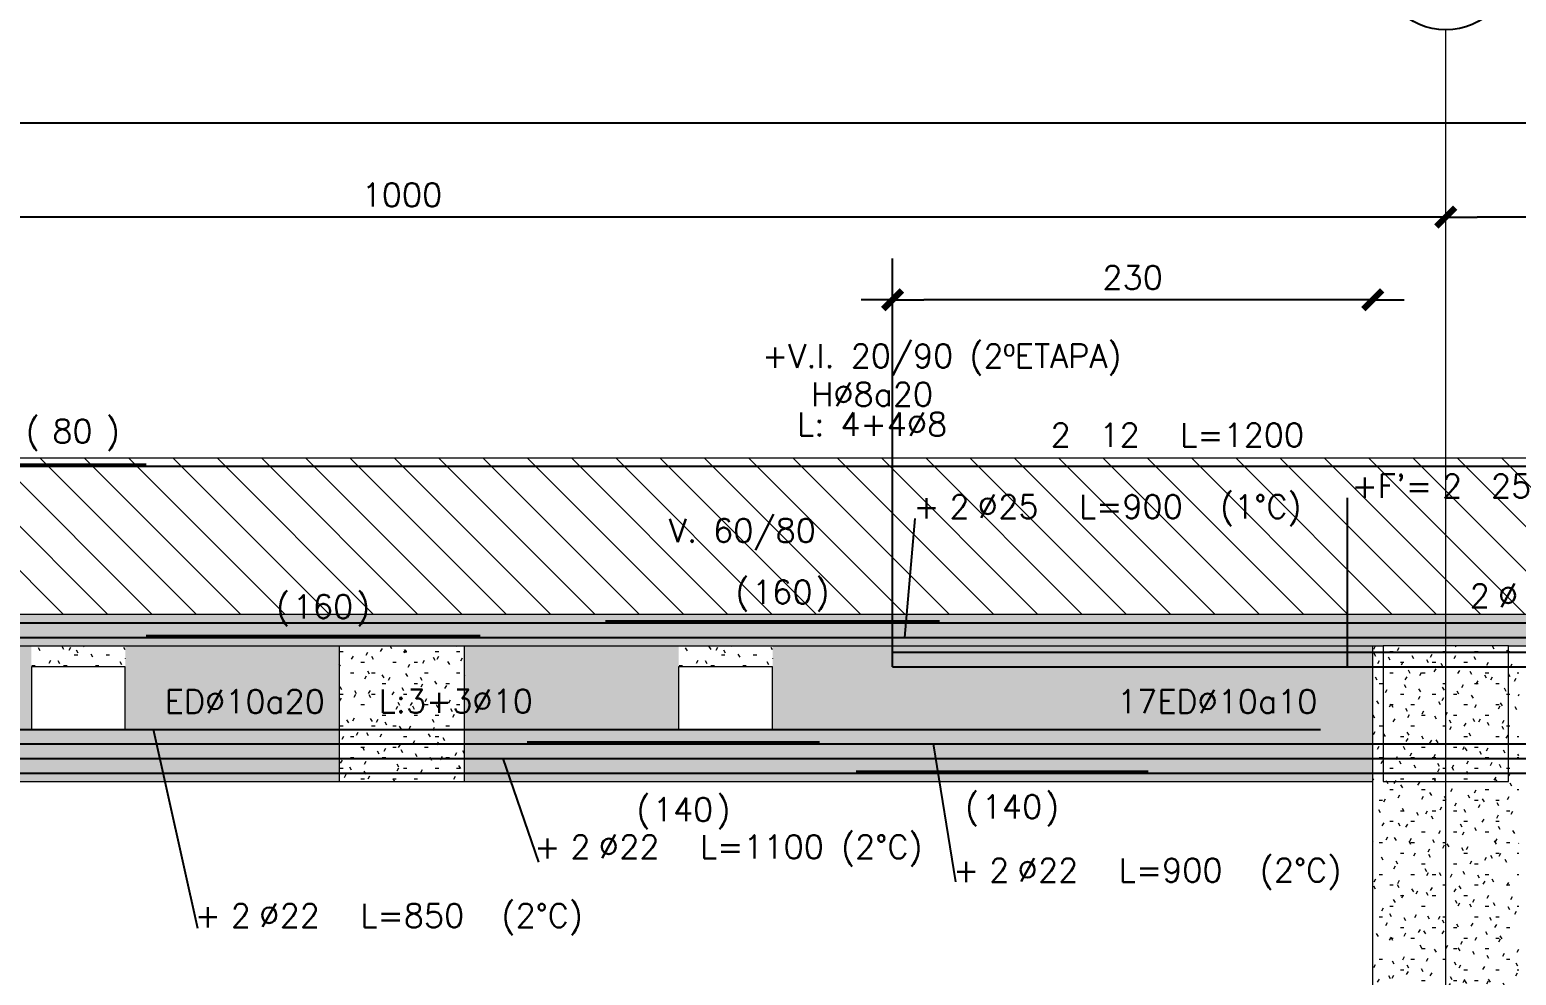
# Model space of a CAD drawing. Extents: x -10459 to 16942, y -13088 to 14608.
# Drawn here: x 3763 to 4475, y 3186 to 3639 of the extents above; entities that cross this region are included whole.
import ezdxf
from ezdxf.enums import TextEntityAlignment as Align

# ---------------------------------------------------------------- set-up
doc = ezdxf.new("R2010")
doc.units = 0
doc.header["$LTSCALE"] = 30
doc.header["$MEASUREMENT"] = 0
doc.linetypes.add("EJE1-1'$0$RLE-PROYECCION", pattern=[0.71438, 0.47625, -0.23813])
doc.layers.get('0').update_dxf_attribs({"linetype": 'CONTINUOUS'})
doc.layers.add("EJE1-1'$0$RLA-ACHURADO", color=30, linetype="EJE1-1'$0$RLE-PROYECCION", lineweight=15, transparency=0.7)
for name, color, linetype, lineweight in [("EJE1-1'$0$RLA-CONTORNO", 30, 'CONTINUOUS', 15), ("EJE1-1'$0$RLA-EJE", 3, 'CONTINUOUS', 25), ("EJE1-1'$0$RLA-EJES", 1, 'CONTINUOUS', 9), ("EJE1-1'$0$RLA-TEXTOS-1", 9, 'CONTINUOUS', 9)]:
    doc.layers.add(name, color=color, linetype=linetype, lineweight=lineweight)
for name, color, linetype in [("EJE1-1'$0$RLA-COTAS1", 2, 'CONTINUOUS'), ("EJE1-1'$0$RLA-FE", 7, 'CONTINUOUS'), ("EJE1-1'$0$RLA-TEXTOS-FE", 9, 'CONTINUOUS')]:
    doc.layers.add(name, color=color, linetype=linetype)
doc.styles.add("EJE1-1'$0$RomanS", font='romans.shx', dxfattribs={"height": 11.25})
doc.dimstyles.new("EJE1-1'$0$ING-50", dxfattribs={"dimscale": 50, "dimtxt": 0.27, "dimasz": 0.3, "dimexe": 0, "dimexo": 0, "dimgap": 0.1, "dimtad": 1, "dimdec": 1, "dimzin": 12, "dimdsep": 46, "dimtxsty": "EJE1-1'$0$RomanS", "dimblk": "EJE1-1'$0$TICK1", "dimblk1": "EJE1-1'$0$TICK1", "dimblk2": "EJE1-1'$0$TICK1", "dimcen": 0.09, "dimclrd": 2, "dimclre": 1, "dimclrt": 3, "dimadec": 0, "dimazin": 0, "dimtfac": 1, "dimtdec": 0, "dimtix": 1, "dimtmove": 2, "dimatfit": 3, "dimldrblk": "EJE1-1'$0$TICK1", "dimfxl": 0, "dimfxlon": 1, "dimtolj": 1, "dimtzin": 0, "dimarcsym": 0})
doc.dimstyles.new("EJE1-1'$0$ING50", dxfattribs={"dimscale": 50, "dimtxt": 0.27, "dimasz": 0.3, "dimexe": 0, "dimexo": 0, "dimgap": 0.1, "dimtad": 1, "dimdec": 1, "dimzin": 12, "dimdsep": 46, "dimtxsty": "EJE1-1'$0$RomanS", "dimblk": "EJE1-1'$0$TICK1", "dimblk1": "EJE1-1'$0$TICK1", "dimblk2": "EJE1-1'$0$TICK1", "dimcen": 0.09, "dimclrd": 2, "dimclre": 1, "dimclrt": 3, "dimadec": 0, "dimazin": 0, "dimtfac": 1, "dimtdec": 0, "dimtix": 1, "dimtmove": 2, "dimatfit": 3, "dimldrblk": "EJE1-1'$0$TICK1", "dimfxl": 0, "dimfxlon": 1, "dimtolj": 1, "dimtzin": 0, "dimarcsym": 0})
pattern_1 = [(0, (-234.281, -2576.79), (20.32, 5.08), [1.676, -13.564, 1.676, -13.564, -81.28]), (0, (-234.281, -2576.79), (20.32, 5.08), [-30.48, 1.676, -28.804, 1.676, -13.564, -35.56]), (0, (-234.281, -2576.79), (20.32, 5.08), [-76.2, 1.676, -8.484, 1.676, -23.724]), (120, (-226.661, -2574.25), (-14.559409, 15.057636), [1.676, -13.564, 1.676, -13.564, -81.28]), (120, (-226.661, -2574.25), (-14.559409, 15.057636), [-30.48, 1.676, -28.804, 1.676, -13.564, -35.56]), (120, (-226.661, -2574.25), (-14.559409, 15.057636), [-76.2, 1.676, -8.484, 1.676, -23.724]), (240, (-224.121, -2564.09), (-5.760591, -20.137636), [1.676, -13.564, 1.676, -13.564, -81.28]), (240, (-224.121, -2564.09), (-5.760591, -20.137636), [-30.48, 1.676, -28.804, 1.676, -13.564, -35.56]), (240, (-224.121, -2564.09), (-5.760591, -20.137636), [-76.2, 1.676, -8.484, 1.676, -23.724])]
pattern_2 = [(315, (-234.281, -2576.79), (10.6066, 10.6066), [])]

# ---------------------------------------------------------------- blocks, each defined once
blk = doc.blocks.new("EJE1-1'$0$Grid - RLE-EJE-192293-EJE 1-1_")
at = {"layer": "EJE1-1'$0$RLA-EJE"}
blk.add_circle((-2348.4, 1495.5), 32.5, dxfattribs=at)
blk = doc.blocks.new("EJE1-1'$0$TICK1")
at = {"color": 2}
for points in [[(0, 0), (-1, 0)], [(0, 0), (1, 0)]]:
    blk.add_lwpolyline(points, dxfattribs=at)
at = {"color": 2, "const_width": 0.2}
blk.add_lwpolyline([(-0.3, -0.3), (0.3, 0.3)], dxfattribs=at)
blk = doc.blocks.new("EJE1-1'$0$DIMBLOCK1-EJE 1-1_")
at = {"layer": "EJE1-1'$0$RLA-COTAS1", "color": 2, "lineweight": -2, "transparency": 16777216}
blk.add_line((2590.48, 1418.31), (-2404.52, 1418.31), dxfattribs=at)
at = {"layer": "EJE1-1'$0$RLA-COTAS1", "color": 2, "lineweight": -2, "transparency": 16777216, "xscale": 15, "yscale": 15, "zscale": 15, "rotation": 180}
blk.add_blockref("EJE1-1'$0$TICK1", (-2419.52, 1418.31), dxfattribs=at)
at = {"layer": "EJE1-1'$0$RLA-COTAS1", "color": 2, "lineweight": -2, "transparency": 16777216, "xscale": 15, "yscale": 15, "zscale": 15}
blk.add_blockref("EJE1-1'$0$TICK1", (2605.48, 1418.31), dxfattribs=at)
at = {"layer": "EJE1-1'$0$RLA-COTAS1", "color": 3, "transparency": 16777216, "insert": (92.98, 1428.94), "char_height": 11.25, "attachment_point": 5, "style": "EJE1-1'$0$RomanS"}
blk.add_mtext('\\A1;5025', dxfattribs=at)
blk = doc.blocks.new("EJE1-1'$0$DIMBLOCK3-EJE 1-1_")
at = {"layer": "EJE1-1'$0$RLA-COTAS1", "color": 2, "lineweight": -2, "transparency": 16777216}
blk.add_line((2090.48, 1373.31), (1620.48, 1373.31), dxfattribs=at)
at = {"layer": "EJE1-1'$0$RLA-COTAS1", "color": 2, "lineweight": -2, "transparency": 16777216, "xscale": 15, "yscale": 15, "zscale": 15, "rotation": 180}
blk.add_blockref("EJE1-1'$0$TICK1", (1605.48, 1373.31), dxfattribs=at)
at = {"layer": "EJE1-1'$0$RLA-COTAS1", "color": 2, "lineweight": -2, "transparency": 16777216, "xscale": 15, "yscale": 15, "zscale": 15}
blk.add_blockref("EJE1-1'$0$TICK1", (2105.48, 1373.31), dxfattribs=at)
at = {"layer": "EJE1-1'$0$RLA-COTAS1", "color": 3, "transparency": 16777216, "insert": (1855.48, 1383.94), "char_height": 11.25, "attachment_point": 5, "style": "EJE1-1'$0$RomanS"}
blk.add_mtext('\\A1;500', dxfattribs=at)
blk = doc.blocks.new("EJE1-1'$0$DIMBLOCK4-EJE 1-1_")
at = {"layer": "EJE1-1'$0$RLA-COTAS1", "color": 2, "lineweight": -2, "transparency": 16777216}
blk.add_line((1590.48, 1373.31), (620.48, 1373.31), dxfattribs=at)
at = {"layer": "EJE1-1'$0$RLA-COTAS1", "color": 2, "lineweight": -2, "transparency": 16777216, "xscale": 15, "yscale": 15, "zscale": 15, "rotation": 180}
blk.add_blockref("EJE1-1'$0$TICK1", (605.48, 1373.31), dxfattribs=at)
at = {"layer": "EJE1-1'$0$RLA-COTAS1", "color": 2, "lineweight": -2, "transparency": 16777216, "xscale": 15, "yscale": 15, "zscale": 15}
blk.add_blockref("EJE1-1'$0$TICK1", (1605.48, 1373.31), dxfattribs=at)
at = {"layer": "EJE1-1'$0$RLA-COTAS1", "color": 3, "transparency": 16777216, "insert": (1105.48, 1383.94), "char_height": 11.25, "attachment_point": 5, "style": "EJE1-1'$0$RomanS"}
blk.add_mtext('\\A1;1000', dxfattribs=at)
blk = doc.blocks.new('*U112')
at = {"layer": "EJE1-1'$0$RLA-FE"}
for p, q in [((0, 0), (1118.21, 0)), ((1118.21, 0), (1168.21, 0)), ((1168.21, 0), (1200, 0)), ((1200, 0), (1200, 0))]:
    blk.add_line(p, q, dxfattribs=at)
at = {"layer": "EJE1-1'$0$RLA-FE", "color": 3, "style": "EJE1-1'$0$RomanS", "flags": 8}
for tag, p in [('F=', (508.44, 9.32)), ('NUM', (522.85, 9.32))]:
    blk.add_attdef(tag, text='', height=11.25, dxfattribs=at).set_placement(p, align=Align.RIGHT)
at = {"layer": "EJE1-1'$0$RLA-FE", "color": 3, "style": "EJE1-1'$0$RomanS"}
for tag, p, flags in [('PHI', (526.74, 9.54), 14), ('DIAM', (536.6, 9.32), 12), ('MINUS', (558.62, 9.32), 13), ('MARK', (572.01, 9.32), 13), ('TEXTO_FE1', (575.31, 9.32), 8), ('TEXTO_FE2', (642.83, 9.34), 8), ('TIPO', (598.8, -75.78), 13), ('NVECES', (584.93, -94.72), 13), ('NUMFE', (588.86, -114.48), 13), ('CAPA', (597.06, -133.6), 13), ('DESPLAZA', (278.34, -151.59), 13), ('ESPACIO', (284.39, -169.95), 13), ('CANT', (298.23, -188.75), 13)]:
    blk.add_attdef(tag, p, '', height=11.25, dxfattribs=dict(at, flags=flags))
blk = doc.blocks.new('*U103')
at = {"layer": "EJE1-1'$0$RLA-FE"}
for p, q in [((0, 0), (1118.21, 0)), ((1118.21, 0), (1168.21, 0)), ((1168.21, 0), (1200, 0)), ((1200, 0), (1200, 0))]:
    blk.add_line(p, q, dxfattribs=at)
at = {"layer": "EJE1-1'$0$RLA-FE", "color": 3, "style": "EJE1-1'$0$RomanS", "flags": 8}
for tag, p in [('F=', (508.44, 36.32)), ('NUM', (522.85, 36.32))]:
    blk.add_attdef(tag, text='', height=11.25, dxfattribs=at).set_placement(p, align=Align.RIGHT)
at = {"layer": "EJE1-1'$0$RLA-FE", "color": 3, "style": "EJE1-1'$0$RomanS"}
for tag, p, flags in [('PHI', (526.74, 36.54), 14), ('DIAM', (536.6, 36.32), 12), ('MINUS', (558.62, 36.32), 13), ('MARK', (572.01, 36.32), 13), ('TEXTO_FE1', (575.31, 36.32), 8), ('TEXTO_FE2', (642.83, 36.34), 8), ('TIPO', (598.8, -75.78), 13), ('NVECES', (584.93, -94.72), 13), ('NUMFE', (588.86, -114.48), 13), ('CAPA', (597.06, -133.6), 13), ('DESPLAZA', (278.34, -151.59), 13), ('ESPACIO', (284.39, -169.95), 13), ('CANT', (298.23, -188.75), 13)]:
    blk.add_attdef(tag, p, '', height=11.25, dxfattribs=dict(at, flags=flags))
blk = doc.blocks.new('*U98')
at = {"layer": "EJE1-1'$0$RLA-FE"}
for p, q in [((0, 0), (1068.21, 0)), ((1068.21, 0), (1118.21, 0)), ((1118.21, 0), (1150, 0)), ((1150, 0), (1150, 0))]:
    blk.add_line(p, q, dxfattribs=at)
at = {"layer": "EJE1-1'$0$RLA-FE", "color": 3, "style": "EJE1-1'$0$RomanS", "flags": 8}
for tag, p in [('F=', (483.44, -19.89)), ('NUM', (497.85, -19.89))]:
    blk.add_attdef(tag, text='', height=11.25, dxfattribs=at).set_placement(p, align=Align.RIGHT)
at = {"layer": "EJE1-1'$0$RLA-FE", "color": 3, "style": "EJE1-1'$0$RomanS"}
for tag, p, flags in [('PHI', (501.74, -19.68), 12), ('DIAM', (511.6, -19.89), 12), ('MINUS', (533.62, -19.89), 13), ('MARK', (547.01, -19.89), 13), ('TEXTO_FE1', (550.31, -19.89), 8), ('TEXTO_FE2', (617.83, -19.88), 8), ('TIPO', (573.8, -57.92), 13), ('NVECES', (559.93, -76.86), 13), ('NUMFE', (563.86, -96.62), 13), ('CAPA', (572.06, -115.74), 13), ('DESPLAZA', (277.18, -134.17), 13), ('ESPACIO', (283.22, -152.53), 13), ('CANT', (297.06, -171.33), 13)]:
    blk.add_attdef(tag, p, '', height=11.25, dxfattribs=dict(at, flags=flags))
blk = doc.blocks.new('*U156')
at = {"layer": "EJE1-1'$0$RLA-FE"}
blk.add_line((0, 0), (1018.21, 0), dxfattribs=at)
at = {"layer": "EJE1-1'$0$RLA-FE", "color": 3, "style": "EJE1-1'$0$RomanS", "flags": 8}
for tag, p in [('F=', (458.44, -47.89)), ('NUM', (472.85, -47.89))]:
    blk.add_attdef(tag, text='', height=11.25, dxfattribs=at).set_placement(p, align=Align.RIGHT)
at = {"layer": "EJE1-1'$0$RLA-FE", "color": 3, "style": "EJE1-1'$0$RomanS"}
for tag, p, flags in [('PHI', (476.74, -47.68), 12), ('DIAM', (486.6, -47.89), 12), ('MINUS', (508.62, -47.89), 13), ('MARK', (522.01, -47.89), 13), ('TEXTO_FE1', (525.31, -47.89), 8), ('TEXTO_FE2', (592.83, -47.88), 8), ('TIPO', (548.8, -57.92), 13), ('NVECES', (534.93, -76.86), 13), ('NUMFE', (538.86, -96.62), 13), ('CAPA', (547.06, -115.74), 13), ('DESPLAZA', (277.18, -134.17), 13), ('ESPACIO', (283.22, -152.53), 13), ('CANT', (297.06, -171.33), 13)]:
    blk.add_attdef(tag, p, '', height=11.25, dxfattribs=dict(at, flags=flags))
blk = doc.blocks.new('*U257')
at = {"layer": "EJE1-1'$0$RLA-FE"}
for q in [(0, 0), (818.21, 0)]:
    blk.add_line((0, 0), q, dxfattribs=at)
at = {"layer": "EJE1-1'$0$RLA-FE", "color": 3, "style": "EJE1-1'$0$RomanS", "flags": 8}
for tag, p in [('F=', (379.99, 57.02)), ('NUM', (394.4, 57.02))]:
    blk.add_attdef(tag, text='', height=11.25, dxfattribs=at).set_placement(p, align=Align.RIGHT)
at = {"layer": "EJE1-1'$0$RLA-FE", "color": 3, "style": "EJE1-1'$0$RomanS"}
for tag, p, flags in [('PHI', (398.29, 57.23), 12), ('DIAM', (408.15, 57.02), 12), ('MINUS', (430.17, 57.02), 13), ('MARK', (443.56, 57.02), 13), ('TEXTO_FE1', (446.86, 57.02), 8), ('TEXTO_FE2', (514.38, 57.03), 8), ('TIPO', (448.8, -57.92), 13), ('NVECES', (434.93, -76.86), 13), ('NUMFE', (438.86, -96.62), 13), ('CAPA', (447.06, -115.74), 13), ('DESPLAZA', (277.18, -134.17), 13), ('ESPACIO', (283.22, -152.53), 13), ('CANT', (297.06, -171.33), 13)]:
    blk.add_attdef(tag, p, '', height=11.25, dxfattribs=dict(at, flags=flags))
blk = doc.blocks.new('*U133')
at = {"layer": "EJE1-1'$0$RLA-FE", "color": 6}
blk.add_line((0, 1), (160, 1), dxfattribs=at)
at = {"layer": "EJE1-1'$0$RLA-FE", "color": 3, "style": "EJE1-1'$0$RomanS", "flags": 8}
for tag, p in [('(', (65.66, 9.14)), (')', (103.99, 9.14)), ('EMP', (84.68, 9.14))]:
    blk.add_attdef(tag, text='', height=11.25, dxfattribs=at).set_placement(p, align=Align.CENTER)
blk = doc.blocks.new('*U147')
at = {"layer": "EJE1-1'$0$RLA-FE"}
for q in [(0, 0), (918.21, 0)]:
    blk.add_line((0, 0), q, dxfattribs=at)
at = {"layer": "EJE1-1'$0$RLA-FE", "color": 3, "style": "EJE1-1'$0$RomanS", "flags": 8}
for tag, p in [('F=', (397.58, -18.3)), ('NUM', (411.99, -18.3))]:
    blk.add_attdef(tag, text='', height=11.25, dxfattribs=at).set_placement(p, align=Align.RIGHT)
at = {"layer": "EJE1-1'$0$RLA-FE", "color": 3, "style": "EJE1-1'$0$RomanS"}
for tag, p, flags in [('PHI', (415.89, -18.08), 12), ('DIAM', (425.74, -18.3), 12), ('MINUS', (447.76, -18.3), 13), ('MARK', (461.15, -18.3), 13), ('TEXTO_FE1', (464.45, -18.3), 8), ('TEXTO_FE2', (531.98, -18.28), 8), ('TIPO', (498.8, -57.92), 13), ('NVECES', (484.93, -76.86), 13), ('NUMFE', (488.86, -96.62), 13), ('CAPA', (497.06, -115.74), 13), ('DESPLAZA', (277.18, -134.17), 13), ('ESPACIO', (283.22, -152.53), 13), ('CANT', (297.06, -171.33), 13)]:
    blk.add_attdef(tag, p, '', height=11.25, dxfattribs=dict(at, flags=flags))
blk = doc.blocks.new('*U146')
at = {"layer": "EJE1-1'$0$RLA-FE", "color": 6}
blk.add_line((0, 1), (140, 1), dxfattribs=at)
at = {"layer": "EJE1-1'$0$RLA-FE", "color": 3, "style": "EJE1-1'$0$RomanS", "flags": 8}
for tag, p in [('(', (55.66, -21.67)), ('EMP', (74.68, -21.67)), (')', (93.99, -21.67))]:
    blk.add_attdef(tag, text='', height=11.25, dxfattribs=at).set_placement(p, align=Align.CENTER)
blk = doc.blocks.new('*U151')
at = {"layer": "EJE1-1'$0$RLA-FE"}
for p, q in [((0, 0), (918.21, 0)), ((918.21, 0), (968.21, 0)), ((968.21, 0), (1000, 0)), ((1000, 0), (1000, 0))]:
    blk.add_line(p, q, dxfattribs=at)
at = {"layer": "EJE1-1'$0$RLA-FE", "color": 3, "style": "EJE1-1'$0$RomanS"}
for tag, p, flags in [('TIPO', (498.8, -57.92), 13), ('PHI', (426.74, -76.34), 12), ('DIAM', (436.6, -76.55), 12), ('MINUS', (458.62, -76.55), 13), ('MARK', (472.01, -76.55), 13), ('TEXTO_FE1', (475.31, -76.55), 8), ('NVECES', (484.93, -76.86), 13), ('TEXTO_FE2', (542.83, -76.53), 8), ('NUMFE', (488.86, -96.62), 13), ('CAPA', (497.06, -115.74), 13), ('DESPLAZA', (277.18, -134.17), 13), ('ESPACIO', (283.22, -152.53), 13), ('CANT', (297.06, -171.33), 13)]:
    blk.add_attdef(tag, p, '', height=11.25, dxfattribs=dict(at, flags=flags))
at = {"layer": "EJE1-1'$0$RLA-FE", "color": 3, "style": "EJE1-1'$0$RomanS", "flags": 8}
for tag, p in [('F=', (408.44, -76.55)), ('NUM', (422.85, -76.55))]:
    blk.add_attdef(tag, text='', height=11.25, dxfattribs=at).set_placement(p, align=Align.RIGHT)
blk = doc.blocks.new('*U152')
at = {"layer": "EJE1-1'$0$RLA-FE"}
for q in [(0, 0), (818.21, 0)]:
    blk.add_line((0, 0), q, dxfattribs=at)
at = {"layer": "EJE1-1'$0$RLA-FE", "color": 3, "style": "EJE1-1'$0$RomanS"}
for tag, p, flags in [('TIPO', (448.8, -57.92), 13), ('PHI', (234.84, -65.9), 12), ('DIAM', (244.7, -66.11), 12), ('MINUS', (266.72, -66.11), 13), ('MARK', (280.11, -66.11), 13), ('TEXTO_FE1', (283.41, -66.11), 8), ('TEXTO_FE2', (350.93, -66.09), 8), ('NVECES', (434.93, -76.86), 13), ('NUMFE', (438.86, -96.62), 13), ('CAPA', (447.06, -115.74), 13), ('DESPLAZA', (277.18, -134.17), 13), ('ESPACIO', (283.22, -152.53), 13), ('CANT', (297.06, -171.33), 13)]:
    blk.add_attdef(tag, p, '', height=11.25, dxfattribs=dict(at, flags=flags))
at = {"layer": "EJE1-1'$0$RLA-FE", "color": 3, "style": "EJE1-1'$0$RomanS", "flags": 8}
for tag, p in [('F=', (216.54, -66.11)), ('NUM', (230.95, -66.11))]:
    blk.add_attdef(tag, text='', height=11.25, dxfattribs=at).set_placement(p, align=Align.RIGHT)
blk = doc.blocks.new('*U150')
at = {"layer": "EJE1-1'$0$RLA-FE", "color": 6}
blk.add_line((0, 1), (140, 1), dxfattribs=at)
at = {"layer": "EJE1-1'$0$RLA-FE", "color": 3, "style": "EJE1-1'$0$RomanS", "flags": 8}
for tag, p in [('(', (55.66, -37.04)), ('EMP', (74.68, -37.04)), (')', (93.99, -37.04))]:
    blk.add_attdef(tag, text='', height=11.25, dxfattribs=at).set_placement(p, align=Align.CENTER)
blk = doc.blocks.new('*U185')
at = {"layer": "EJE1-1'$0$RLA-FE"}
for p, q in [((0, 0), (768.21, 0)), ((768.21, 0), (818.21, 0)), ((818.21, 0), (850, 0)), ((850, 0), (850, 0))]:
    blk.add_line(p, q, dxfattribs=at)
at = {"layer": "EJE1-1'$0$RLA-FE", "color": 3, "style": "EJE1-1'$0$RomanS"}
for tag, p, flags in [('TIPO', (423.8, -57.92), 13), ('NVECES', (409.93, -76.86), 13), ('PHI', (341.6, -94.62), 12), ('DIAM', (351.45, -94.83), 12), ('MINUS', (373.47, -94.83), 13), ('MARK', (386.86, -94.83), 13), ('TEXTO_FE1', (390.16, -94.83), 8), ('NUMFE', (413.86, -96.62), 13), ('TEXTO_FE2', (457.69, -94.81), 8), ('CAPA', (422.06, -115.74), 13), ('DESPLAZA', (277.18, -134.17), 13), ('ESPACIO', (283.22, -152.53), 13), ('CANT', (297.06, -171.33), 13)]:
    blk.add_attdef(tag, p, '', height=11.25, dxfattribs=dict(at, flags=flags))
at = {"layer": "EJE1-1'$0$RLA-FE", "color": 3, "style": "EJE1-1'$0$RomanS", "flags": 8}
for tag, p in [('F=', (323.29, -94.83)), ('NUM', (337.7, -94.83))]:
    blk.add_attdef(tag, text='', height=11.25, dxfattribs=at).set_placement(p, align=Align.RIGHT)
blk = doc.blocks.new('*U258')
at = {"layer": "EJE1-1'$0$RLA-FE"}
for q in [(0, 0), (1118.21, 0)]:
    blk.add_line((0, 0), q, dxfattribs=at)
at = {"layer": "EJE1-1'$0$RLA-FE", "color": 3, "style": "EJE1-1'$0$RomanS", "flags": 8}
for tag, p in [('F=', (409.2, 7.32)), ('NUM', (423.61, 7.32))]:
    blk.add_attdef(tag, text='', height=11.25, dxfattribs=at).set_placement(p, align=Align.RIGHT)
at = {"layer": "EJE1-1'$0$RLA-FE", "color": 3, "style": "EJE1-1'$0$RomanS"}
for tag, p, flags in [('PHI', (427.51, 7.54), 12), ('DIAM', (437.36, 7.32), 12), ('MINUS', (459.38, 7.32), 13), ('MARK', (472.77, 7.32), 13), ('TEXTO_FE1', (476.07, 7.32), 8), ('TEXTO_FE2', (543.6, 7.34), 8), ('TIPO', (598.8, -57.92), 13), ('NVECES', (584.93, -76.86), 13), ('NUMFE', (588.86, -96.62), 13), ('CAPA', (597.06, -115.74), 13), ('DESPLAZA', (277.18, -134.17), 13), ('ESPACIO', (283.22, -152.53), 13), ('CANT', (297.06, -171.33), 13)]:
    blk.add_attdef(tag, p, '', height=11.25, dxfattribs=dict(at, flags=flags))
blk = doc.blocks.new('*U172')
at = {"layer": "EJE1-1'$0$RLA-FE"}
for q in [(0, 0), (1068.21, 0)]:
    blk.add_line((0, 0), q, dxfattribs=at)
at = {"layer": "EJE1-1'$0$RLA-FE", "color": 3, "style": "EJE1-1'$0$RomanS", "flags": 8}
for tag, p in [('F=', (483.44, 42.35)), ('NUM', (497.85, 42.35))]:
    blk.add_attdef(tag, text='', height=11.25, dxfattribs=at).set_placement(p, align=Align.RIGHT)
at = {"layer": "EJE1-1'$0$RLA-FE", "color": 3, "style": "EJE1-1'$0$RomanS"}
for tag, p, flags in [('PHI', (501.74, 42.56), 14), ('DIAM', (511.6, 42.35), 12), ('MINUS', (533.62, 42.35), 13), ('MARK', (547.01, 42.35), 13), ('TEXTO_FE1', (550.31, 42.35), 8), ('TEXTO_FE2', (617.83, 42.36), 8), ('TIPO', (573.8, -75.78), 13), ('NVECES', (559.93, -94.72), 13), ('NUMFE', (563.86, -114.48), 13), ('CAPA', (572.06, -133.6), 13), ('DESPLAZA', (278.34, -151.59), 13), ('ESPACIO', (284.39, -169.95), 13), ('CANT', (298.23, -188.75), 13)]:
    blk.add_attdef(tag, p, '', height=11.25, dxfattribs=dict(at, flags=flags))
blk = doc.blocks.new('*D179')
at = {"layer": "EJE1-1'$0$RLA-FE", "color": 2, "lineweight": -2, "transparency": 16777216}
blk.add_line((1555.48, 1333.73), (1355.48, 1333.73), dxfattribs=at)
at = {"layer": "EJE1-1'$0$RLA-FE", "color": 2, "lineweight": -2, "transparency": 16777216, "xscale": 15, "yscale": 15, "zscale": 15, "rotation": 180}
blk.add_blockref("EJE1-1'$0$TICK1", (1340.48, 1333.73), dxfattribs=at)
at = {"layer": "EJE1-1'$0$RLA-FE", "color": 2, "lineweight": -2, "transparency": 16777216, "xscale": 15, "yscale": 15, "zscale": 15}
blk.add_blockref("EJE1-1'$0$TICK1", (1570.48, 1333.73), dxfattribs=at)
at = {"layer": "EJE1-1'$0$RLA-FE", "color": 3, "transparency": 16777216, "insert": (1455.48, 1344.36), "char_height": 11.25, "attachment_point": 5, "style": "EJE1-1'$0$RomanS"}
blk.add_mtext('\\A1;230', dxfattribs=at)
blk = doc.blocks.new('*U175')
at = {"layer": "EJE1-1'$0$RLA-FE"}
for p, q in [((0, 0), (0, 0)), ((0, 0), (618.21, 0)), ((618.21, 0), (668.21, 0)), ((668.21, 0), (700, 0)), ((700, 0), (700, 0))]:
    blk.add_line(p, q, dxfattribs=at)
at = {"layer": "EJE1-1'$0$RLA-FE", "color": 3, "style": "EJE1-1'$0$RomanS", "flags": 8}
for tag, p in [('F=', (258.44, 80.91)), ('NUM', (272.85, 80.91))]:
    blk.add_attdef(tag, text='', height=11.25, dxfattribs=at).set_placement(p, align=Align.RIGHT)
at = {"layer": "EJE1-1'$0$RLA-FE", "color": 3, "style": "EJE1-1'$0$RomanS"}
for tag, p, flags in [('PHI', (276.74, 81.12), 14), ('DIAM', (286.6, 80.91), 12), ('MINUS', (308.62, 80.91), 13), ('MARK', (322.01, 80.91), 13), ('TEXTO_FE1', (325.31, 80.91), 8), ('TEXTO_FE2', (392.83, 80.93), 8), ('TIPO', (348.8, -75.78), 13), ('NVECES', (334.93, -94.72), 13), ('NUMFE', (338.86, -114.48), 13), ('CAPA', (347.06, -133.6), 13), ('DESPLAZA', (278.34, -151.59), 13), ('ESPACIO', (284.39, -169.95), 13), ('CANT', (298.23, -188.75), 13)]:
    blk.add_attdef(tag, p, '', height=11.25, dxfattribs=dict(at, flags=flags))
blk = doc.blocks.new('*U289')
at = {"layer": "EJE1-1'$0$RLA-FE"}
for p, q in [((1118.21, 0), (1168.21, 0)), ((1168.21, 0), (1200, 0)), ((1200, 0), (1200, 0))]:
    blk.add_line(p, q, dxfattribs=at)
at = {"layer": "EJE1-1'$0$RLA-FE", "color": 3, "style": "EJE1-1'$0$RomanS", "flags": 8}
for tag, p in [('F=', (523.66, 9.32)), ('NUM', (538.07, 9.32))]:
    blk.add_attdef(tag, text='', height=11.25, dxfattribs=at).set_placement(p, align=Align.RIGHT)
at = {"layer": "EJE1-1'$0$RLA-FE", "color": 3, "style": "EJE1-1'$0$RomanS"}
for tag, p, flags in [('PHI', (541.97, 9.54), 14), ('DIAM', (551.82, 9.32), 12), ('MINUS', (573.84, 9.32), 13), ('MARK', (587.23, 9.32), 13), ('TEXTO_FE1', (590.53, 9.32), 8), ('TEXTO_FE2', (658.06, 9.34), 8), ('TIPO', (598.8, -75.78), 13), ('NVECES', (584.93, -94.72), 13), ('NUMFE', (588.86, -114.48), 13), ('CAPA', (597.06, -133.6), 13), ('DESPLAZA', (278.34, -151.59), 13), ('ESPACIO', (284.39, -169.95), 13), ('CANT', (298.23, -188.75), 13)]:
    blk.add_attdef(tag, p, '', height=11.25, dxfattribs=dict(at, flags=flags))
blk = doc.blocks.new('*U262')
at = {"layer": "EJE1-1'$0$RLA-FE", "color": 6}
blk.add_line((0, 1), (80, 1), dxfattribs=at)
at = {"layer": "EJE1-1'$0$RLA-FE", "color": 3, "style": "EJE1-1'$0$RomanS", "flags": 8}
for tag, p in [('(', (25.66, 11.14)), ('EMP', (44.68, 11.14)), (')', (63.99, 11.14))]:
    blk.add_attdef(tag, text='', height=11.25, dxfattribs=at).set_placement(p, align=Align.CENTER)
blk = doc.blocks.new("EJE1-1'")
at = {"layer": "EJE1-1'$0$RLA-ACHURADO"}
h = blk.add_hatch(dxfattribs=at)
h.set_pattern_fill('RLE-N_E__2_ETAPA', color=256, style=0, pattern_type=2)
h.set_pattern_definition(pattern_2)
h.paths.add_polyline_path([(1116.481, 1183), (1116.481, 1258), (576.481, 1258), (576.481, 1183)], flags=0)
h = blk.add_hatch(dxfattribs=at)
h.set_pattern_fill('RLE-N_E__2_ETAPA', color=256, style=0, pattern_type=2)
h.set_pattern_definition(pattern_2)
h.paths.add_polyline_path([(1616.481, 1183), (1616.481, 1258), (1116.481, 1258), (1116.481, 1183), (1430.33, 1183)], flags=0)
h = blk.add_hatch(dxfattribs=at)
h.set_pattern_fill('RLE-N_E__2_ETAPA', color=256, style=0, pattern_type=2)
h.set_pattern_definition(pattern_2)
h.paths.add_polyline_path([(1616.481, 1183), (2105.481, 1183), (2105.481, 1258), (1616.481, 1258), (1616.481, 1193.01)], flags=0)
h = blk.add_hatch(dxfattribs=at)
h.set_pattern_fill('SAND - DENSE', color=256, style=0, pattern_type=2)
h.set_pattern_definition(pattern_1)
h.paths.add_polyline_path([(2135.481, 1168), (2135.481, 1183), (-2429.52, 1183), (-2429.52, 1168), (2119.733, 1168)], flags=0)
h = blk.add_hatch(dxfattribs=at)
h.set_pattern_fill('SAND - DENSE', color=256, style=0, pattern_type=2)
h.set_pattern_definition(pattern_1)
h.paths.add_polyline_path([(927.981, 1128), (927.981, 1168), (640.481, 1168), (640.481, 1103), (1075.481, 1103), (1075.481, 1168), (972.981, 1168), (972.981, 1128)])
h.paths.add_polyline_path([(1237.981, 1128), (1237.981, 1168), (1135.481, 1168), (1135.481, 1103), (1570.481, 1103), (1570.481, 1168), (1282.981, 1168), (1282.981, 1128)])
h = blk.add_hatch(dxfattribs=at)
h.set_pattern_fill('SAND - DENSE', color=256, style=0, pattern_type=2)
h.set_pattern_definition([(0, (-381.781, -1333.79), (20.32, 5.08), [1.676, -13.564, 1.676, -13.564, -81.28]), (0, (-381.781, -1333.79), (20.32, 5.08), [-30.48, 1.676, -28.804, 1.676, -13.564, -35.56]), (0, (-381.781, -1333.79), (20.32, 5.08), [-76.2, 1.676, -8.484, 1.676, -23.724]), (120, (-374.161, -1331.25), (-14.559409, 15.057636), [1.676, -13.564, 1.676, -13.564, -81.28]), (120, (-374.161, -1331.25), (-14.559409, 15.057636), [-30.48, 1.676, -28.804, 1.676, -13.564, -35.56]), (120, (-374.161, -1331.25), (-14.559409, 15.057636), [-76.2, 1.676, -8.484, 1.676, -23.724]), (240, (-371.621, -1321.09), (-5.760591, -20.137636), [1.676, -13.564, 1.676, -13.564, -81.28]), (240, (-371.621, -1321.09), (-5.760591, -20.137636), [-30.48, 1.676, -28.804, 1.676, -13.564, -35.56]), (240, (-371.621, -1321.09), (-5.760591, -20.137636), [-76.2, 1.676, -8.484, 1.676, -23.724])])
h.paths.add_polyline_path([(972.981, 1158), (972.981, 1168), (927.981, 1168), (927.981, 1158)])
h = blk.add_hatch(dxfattribs=at)
h.set_pattern_fill('SAND - DENSE', color=256, style=0, pattern_type=2)
h.set_pattern_definition(pattern_1)
h.paths.add_polyline_path([(1135.481, 1103), (1135.481, 1168), (1075.481, 1168), (1075.481, 1103)], flags=0)
h = blk.add_hatch(dxfattribs=at)
h.set_pattern_fill('SAND - DENSE', color=256, style=0, pattern_type=2)
h.set_pattern_definition([(0, (-71.781, -1333.79), (20.32, 5.08), [1.676, -13.564, 1.676, -13.564, -81.28]), (0, (-71.781, -1333.79), (20.32, 5.08), [-30.48, 1.676, -28.804, 1.676, -13.564, -35.56]), (0, (-71.781, -1333.79), (20.32, 5.08), [-76.2, 1.676, -8.484, 1.676, -23.724]), (120, (-64.161, -1331.25), (-14.559409, 15.057636), [1.676, -13.564, 1.676, -13.564, -81.28]), (120, (-64.161, -1331.25), (-14.559409, 15.057636), [-30.48, 1.676, -28.804, 1.676, -13.564, -35.56]), (120, (-64.161, -1331.25), (-14.559409, 15.057636), [-76.2, 1.676, -8.484, 1.676, -23.724]), (240, (-61.621, -1321.09), (-5.760591, -20.137636), [1.676, -13.564, 1.676, -13.564, -81.28]), (240, (-61.621, -1321.09), (-5.760591, -20.137636), [-30.48, 1.676, -28.804, 1.676, -13.564, -35.56]), (240, (-61.621, -1321.09), (-5.760591, -20.137636), [-76.2, 1.676, -8.484, 1.676, -23.724])])
h.paths.add_polyline_path([(1282.981, 1158), (1282.981, 1168), (1237.981, 1168), (1237.981, 1158)])
h = blk.add_hatch(dxfattribs=at)
h.set_pattern_fill('SAND - DENSE', color=256, style=0, pattern_type=2)
h.set_pattern_definition(pattern_1)
h.paths.add_polyline_path([(1640.481, 787), (1640.481, 1168), (1635.481, 1168), (1635.481, 1103), (1575.481, 1103), (1575.481, 1168), (1570.481, 1168), (1570.481, 787), (1635.481, 787)], flags=0)
h = blk.add_hatch(dxfattribs=at)
h.set_pattern_fill('SAND - DENSE', color=256, style=0, pattern_type=2)
h.set_pattern_definition(pattern_1)
h.paths.add_polyline_path([(1635.481, 1103), (1635.481, 1168), (1575.481, 1168), (1575.481, 1103)], flags=0)
at = {"layer": "EJE1-1'$0$RLA-CONTORNO"}
for p, q in [((576.481, 1258), (1116.481, 1258)), ((1116.481, 1258), (1616.481, 1258)), ((1616.481, 1258), (2105.481, 1258)), ((2570.481, 1183), (-2409.519, 1183)), ((635.481, 1168), (1075.481, 1168)), ((1075.481, 1168), (1075.481, 1103)), ((1075.486, 1168), (1135.476, 1168)), ((1135.481, 1168), (1575.481, 1168)), ((1135.481, 1103), (1135.481, 1168)), ((1570.481, 787), (1570.481, 1168)), ((1575.481, 1168), (1575.481, 1103)), ((1635.476, 1168), (1575.486, 1168)), ((1635.481, 1168), (2075.481, 1168)), ((1635.481, 1103), (1635.481, 1168)), ((640.481, 1103), (1075.481, 1103)), ((1075.481, 1103), (1135.481, 1103)), ((1135.481, 1103), (1570.481, 1103)), ((1575.481, 1103), (1635.481, 1103))]:
    blk.add_line(p, q, dxfattribs=at)
for points in [[(927.981, 1128), (972.981, 1128), (972.981, 1158), (927.981, 1158)], [(1237.981, 1128), (1282.981, 1128), (1282.981, 1158), (1237.981, 1158)]]:
    blk.add_lwpolyline(points, close=True, dxfattribs=at)
at = {"layer": "EJE1-1'$0$RLA-EJES"}
blk.add_line((1605.481, -651.36), (1605.481, 1463), dxfattribs=at)
at = {"layer": "EJE1-1'$0$RLA-FE", "color": 1}
for p, q in [((1340.481, 1158), (1340.481, 1353.482)), ((1340.481, 1168), (1340.481, 1213))]:
    blk.add_line(p, q, dxfattribs=at)
at = {"layer": "EJE1-1'$0$RLA-FE", "color": 2}
for p, q in [((1558.207, 1238.91), (1558.207, 1158)), ((1351.183, 1229.016), (1346.191, 1172)), ((1007.738, 1032.651), (986.528, 1128)), ((1370.724, 1054.929), (1360.035, 1121)), ((1170.984, 1064.379), (1153.969, 1114))]:
    blk.add_line(p, q, dxfattribs=at)
at = {"layer": "EJE1-1'$0$RLA-EJE"}
blk.add_blockref("EJE1-1'$0$Grid - RLE-EJE-192293-EJE 1-1_", (3953.877, 0), dxfattribs=at)
at = {"layer": "EJE1-1'$0$RLA-FE"}
for name, p in [('*U289', (-217.019, 1254)), ('*U103', (-57.019, 1172)), ('*U172', (1340.481, 1165)), ('*U112', (162.981, 1179)), ('*U151', (305.481, 1121)), ('*U98', (312.98, 1107)), ('*U147', (1322.98, 1107))]:
    blk.add_blockref(name, p, dxfattribs=at)
ref = blk.add_blockref('*U262', (902.981, 1254), dxfattribs=at)
ref.add_attrib('EMP', '80', dxfattribs={"color": 3, "height": 11.25, "style": "EJE1-1'$0$RomanS"}).set_placement((947.663, 1265.143), align=Align.CENTER)
ref.add_attrib('(', '(', dxfattribs={"color": 3, "height": 11.25, "style": "EJE1-1'$0$RomanS"}).set_placement((928.637, 1265.143), align=Align.CENTER)
ref.add_attrib(')', ')', dxfattribs={"color": 3, "height": 11.25, "style": "EJE1-1'$0$RomanS"}).set_placement((966.976, 1265.143), align=Align.CENTER)
ref = blk.add_blockref('*U112', (902.981, 1254), dxfattribs=at)
ref.add_attrib('DIAM', '12', (1439.581, 1263.324), dxfattribs={"color": 3, "height": 11.25, "style": "EJE1-1'$0$RomanS"})
ref.add_attrib('NUM', '2', dxfattribs={"color": 3, "height": 11.25, "style": "EJE1-1'$0$RomanS"}).set_placement((1425.83, 1263.324), align=Align.RIGHT)
ref.add_attrib('TEXTO_FE1', 'L=1200', (1478.292, 1263.324), dxfattribs={"color": 3, "height": 11.25, "style": "EJE1-1'$0$RomanS"})
ref = blk.add_blockref('*U175', (1340.481, 1158), dxfattribs=at)
ref.add_attrib('DIAM', '25', (1627.081, 1238.91), dxfattribs={"color": 3, "height": 11.25, "style": "EJE1-1'$0$RomanS"})
ref.add_attrib('NUM', '2', dxfattribs={"color": 3, "height": 11.25, "style": "EJE1-1'$0$RomanS"}).set_placement((1613.33, 1238.91), align=Align.RIGHT)
ref.add_attrib('TEXTO_FE1', 'L=700', (1665.792, 1238.91), dxfattribs={"color": 3, "height": 11.25, "style": "EJE1-1'$0$RomanS"})
ref.add_attrib('TEXTO_FE2', '(2°C)', (1733.314, 1238.928), dxfattribs={"color": 3, "height": 11.25, "style": "EJE1-1'$0$RomanS"})
ref.add_attrib('F=', "+F'=", dxfattribs={"color": 3, "height": 11.25, "style": "EJE1-1'$0$RomanS"}).set_placement((1598.921, 1238.91), align=Align.RIGHT)
ref = blk.add_blockref('*U257', (982.981, 1172), dxfattribs=at)
ref.add_attrib('DIAM', '25', (1391.129, 1229.016), dxfattribs={"color": 3, "height": 11.25, "style": "EJE1-1'$0$RomanS"})
ref.add_attrib('NUM', '2', dxfattribs={"color": 3, "height": 11.25, "style": "EJE1-1'$0$RomanS"}).set_placement((1377.378, 1229.016), align=Align.RIGHT)
ref.add_attrib('TEXTO_FE1', 'L=900', (1429.84, 1229.016), dxfattribs={"color": 3, "height": 11.25, "style": "EJE1-1'$0$RomanS"})
ref.add_attrib('TEXTO_FE2', '(1°C)', (1497.362, 1229.034), dxfattribs={"color": 3, "height": 11.25, "style": "EJE1-1'$0$RomanS"})
ref.add_attrib('PHI', '%%C', (1381.273, 1229.23), dxfattribs={"color": 3, "height": 11.25, "style": "EJE1-1'$0$RomanS"})
ref.add_attrib('F=', '+', dxfattribs={"color": 3, "height": 11.25, "style": "EJE1-1'$0$RomanS"}).set_placement((1362.969, 1229.016), align=Align.RIGHT)
ref = blk.add_blockref('*U133', (1202.981, 1179), dxfattribs=at)
ref.add_attrib('EMP', '160', dxfattribs={"color": 3, "height": 11.25, "style": "EJE1-1'$0$RomanS"}).set_placement((1287.663, 1188.143), align=Align.CENTER)
ref.add_attrib('(', '(', dxfattribs={"color": 3, "height": 11.25, "style": "EJE1-1'$0$RomanS"}).set_placement((1268.637, 1188.143), align=Align.CENTER)
ref.add_attrib(')', ')', dxfattribs={"color": 3, "height": 11.25, "style": "EJE1-1'$0$RomanS"}).set_placement((1306.976, 1188.143), align=Align.CENTER)
ref = blk.add_blockref('*U258', (1202.981, 1179), dxfattribs=at)
ref.add_attrib('NUM', '2', dxfattribs={"color": 3, "height": 11.25, "style": "EJE1-1'$0$RomanS"}).set_placement((1626.593, 1186.324), align=Align.RIGHT)
ref.add_attrib('PHI', '%%C', (1630.489, 1186.538), dxfattribs={"color": 3, "height": 11.25, "style": "EJE1-1'$0$RomanS"})
ref = blk.add_blockref('*U133', (982.981, 1172), dxfattribs=at)
ref.add_attrib('EMP', '160', dxfattribs={"color": 3, "height": 11.25, "style": "EJE1-1'$0$RomanS"}).set_placement((1067.663, 1181.143), align=Align.CENTER)
ref.add_attrib('(', '(', dxfattribs={"color": 3, "height": 11.25, "style": "EJE1-1'$0$RomanS"}).set_placement((1048.637, 1181.143), align=Align.CENTER)
ref.add_attrib(')', ')', dxfattribs={"color": 3, "height": 11.25, "style": "EJE1-1'$0$RomanS"}).set_placement((1086.976, 1181.143), align=Align.CENTER)
ref = blk.add_blockref('*U185', (695.481, 1128), dxfattribs=at)
ref.add_attrib('DIAM', '22', (1046.934, 1033.17), dxfattribs={"color": 3, "height": 11.25, "style": "EJE1-1'$0$RomanS"})
ref.add_attrib('NUM', '2', dxfattribs={"color": 3, "height": 11.25, "style": "EJE1-1'$0$RomanS"}).set_placement((1033.182, 1033.17), align=Align.RIGHT)
ref.add_attrib('TEXTO_FE1', 'L=850', (1085.645, 1033.17), dxfattribs={"color": 3, "height": 11.25, "style": "EJE1-1'$0$RomanS"})
ref.add_attrib('TEXTO_FE2', '(2°C)', (1153.167, 1033.187), dxfattribs={"color": 3, "height": 11.25, "style": "EJE1-1'$0$RomanS"})
ref.add_attrib('PHI', '%%C', (1037.078, 1033.384), dxfattribs={"color": 3, "height": 11.25, "style": "EJE1-1'$0$RomanS"})
ref.add_attrib('F=', '+', dxfattribs={"color": 3, "height": 11.25, "style": "EJE1-1'$0$RomanS"}).set_placement((1018.774, 1033.17), align=Align.RIGHT)
ref = blk.add_blockref('*U150', (1165.481, 1121), dxfattribs=at)
ref.add_attrib('EMP', '140', dxfattribs={"color": 3, "height": 11.25, "style": "EJE1-1'$0$RomanS"}).set_placement((1240.163, 1083.962), align=Align.CENTER)
ref.add_attrib('(', '(', dxfattribs={"color": 3, "height": 11.25, "style": "EJE1-1'$0$RomanS"}).set_placement((1221.137, 1083.962), align=Align.CENTER)
ref.add_attrib(')', ')', dxfattribs={"color": 3, "height": 11.25, "style": "EJE1-1'$0$RomanS"}).set_placement((1259.476, 1083.962), align=Align.CENTER)
ref = blk.add_blockref('*U152', (1165.481, 1121), dxfattribs=at)
ref.add_attrib('DIAM', '22', (1410.181, 1054.888), dxfattribs={"color": 3, "height": 11.25, "style": "EJE1-1'$0$RomanS"})
ref.add_attrib('NUM', '2', dxfattribs={"color": 3, "height": 11.25, "style": "EJE1-1'$0$RomanS"}).set_placement((1396.429, 1054.888), align=Align.RIGHT)
ref.add_attrib('TEXTO_FE1', 'L=900', (1448.892, 1054.888), dxfattribs={"color": 3, "height": 11.25, "style": "EJE1-1'$0$RomanS"})
ref.add_attrib('TEXTO_FE2', '(2°C)', (1516.414, 1054.906), dxfattribs={"color": 3, "height": 11.25, "style": "EJE1-1'$0$RomanS"})
ref.add_attrib('PHI', '%%C', (1400.325, 1055.102), dxfattribs={"color": 3, "height": 11.25, "style": "EJE1-1'$0$RomanS"})
ref.add_attrib('F=', '+', dxfattribs={"color": 3, "height": 11.25, "style": "EJE1-1'$0$RomanS"}).set_placement((1382.021, 1054.888), align=Align.RIGHT)
ref = blk.add_blockref('*U156', (722.981, 1114), dxfattribs=at)
ref.add_attrib('DIAM', '22', (1209.581, 1066.105), dxfattribs={"color": 3, "height": 11.25, "style": "EJE1-1'$0$RomanS"})
ref.add_attrib('NUM', '2', dxfattribs={"color": 3, "height": 11.25, "style": "EJE1-1'$0$RomanS"}).set_placement((1195.83, 1066.105), align=Align.RIGHT)
ref.add_attrib('TEXTO_FE1', 'L=1100', (1248.292, 1066.105), dxfattribs={"color": 3, "height": 11.25, "style": "EJE1-1'$0$RomanS"})
ref.add_attrib('TEXTO_FE2', '(2°C)', (1315.814, 1066.123), dxfattribs={"color": 3, "height": 11.25, "style": "EJE1-1'$0$RomanS"})
ref.add_attrib('PHI', '%%C', (1199.725, 1066.319), dxfattribs={"color": 3, "height": 11.25, "style": "EJE1-1'$0$RomanS"})
ref.add_attrib('F=', '+', dxfattribs={"color": 3, "height": 11.25, "style": "EJE1-1'$0$RomanS"}).set_placement((1181.421, 1066.105), align=Align.RIGHT)
ref = blk.add_blockref('*U146', (1322.98, 1107), dxfattribs=at)
ref.add_attrib('EMP', '140', dxfattribs={"color": 3, "height": 11.25, "style": "EJE1-1'$0$RomanS"}).set_placement((1397.662, 1085.334), align=Align.CENTER)
ref.add_attrib('(', '(', dxfattribs={"color": 3, "height": 11.25, "style": "EJE1-1'$0$RomanS"}).set_placement((1378.637, 1085.334), align=Align.CENTER)
ref.add_attrib(')', ')', dxfattribs={"color": 3, "height": 11.25, "style": "EJE1-1'$0$RomanS"}).set_placement((1416.975, 1085.334), align=Align.CENTER)
at = {"layer": "EJE1-1'$0$RLA-TEXTOS-1", "char_height": 11.25, "attachment_point": 5, "line_spacing_factor": 0.941778, "style": "EJE1-1'$0$RomanS"}
for s, insert, width in [('+V.I. 20/90 (2ºETAPA)', (1364.081, 1304.927), 208.8964), ('V. 60/80', (1268.544, 1221.367), 77.89617)]:
    blk.add_mtext(s, dxfattribs=dict(at, insert=insert, width=width))
at = {"layer": "EJE1-1'$0$RLA-TEXTOS-FE", "color": 9, "style": "EJE1-1'$0$RomanS"}
for s, p in [('H%%C8a20', (1330.724, 1282.815)), ('L: 4+4%%C8', (1330.724, 1268.48)), ('ED%%C10a20', (1030.227, 1135.725)), ('L:3+3%%C10', (1131.277, 1135.872)), ('17ED%%C10a10', (1495.991, 1135.725))]:
    blk.add_text(s, height=11.25, dxfattribs=at).set_placement(p, align=Align.CENTER)
at = {"layer": "EJE1-1'$0$RLA-COTAS1"}
for base, p1, p2, picture, middle in [((-2419.52, 1418.314), (2605.481, 1413.314), (-2419.52, 1413.314), "EJE1-1'$0$DIMBLOCK1-EJE 1-1_", (92.98, 1428.939)), ((605.481, 1373.314), (1605.481, 1368.314), (605.481, 1368.314), "EJE1-1'$0$DIMBLOCK4-EJE 1-1_", (1105.481, 1383.939)), ((1605.481, 1373.314), (2105.481, 1368.314), (1605.481, 1368.314), "EJE1-1'$0$DIMBLOCK3-EJE 1-1_", (1855.481, 1383.939))]:
    dim = blk.add_linear_dim(base=base, p1=p1, p2=p2, dimstyle="EJE1-1'$0$ING-50", override={"dimexe": 0, "dimexo": 0, "dimdec": 1, "dimfxl": 0, "dimfxlon": 1}, dxfattribs=at)
    dim.commit()
    dim.dimension.update_dxf_attribs({"geometry": picture, "text_midpoint": middle})
at = {"layer": "EJE1-1'$0$RLA-FE"}
dim = blk.add_aligned_dim(p1=(1570.481, 1168), p2=(1340.481, 1168), distance=-165.734, dimstyle="EJE1-1'$0$ING50", dxfattribs=at)
dim.commit()
dim.dimension.update_dxf_attribs({"geometry": '*D179', "text_midpoint": (1455.481, 1344.359)})

msp = doc.modelspace()

# ---------------------------------------------------------------- block references
msp.add_blockref("EJE1-1'", (2835.3, 2176.19))

doc.saveas('drawing.dxf')
